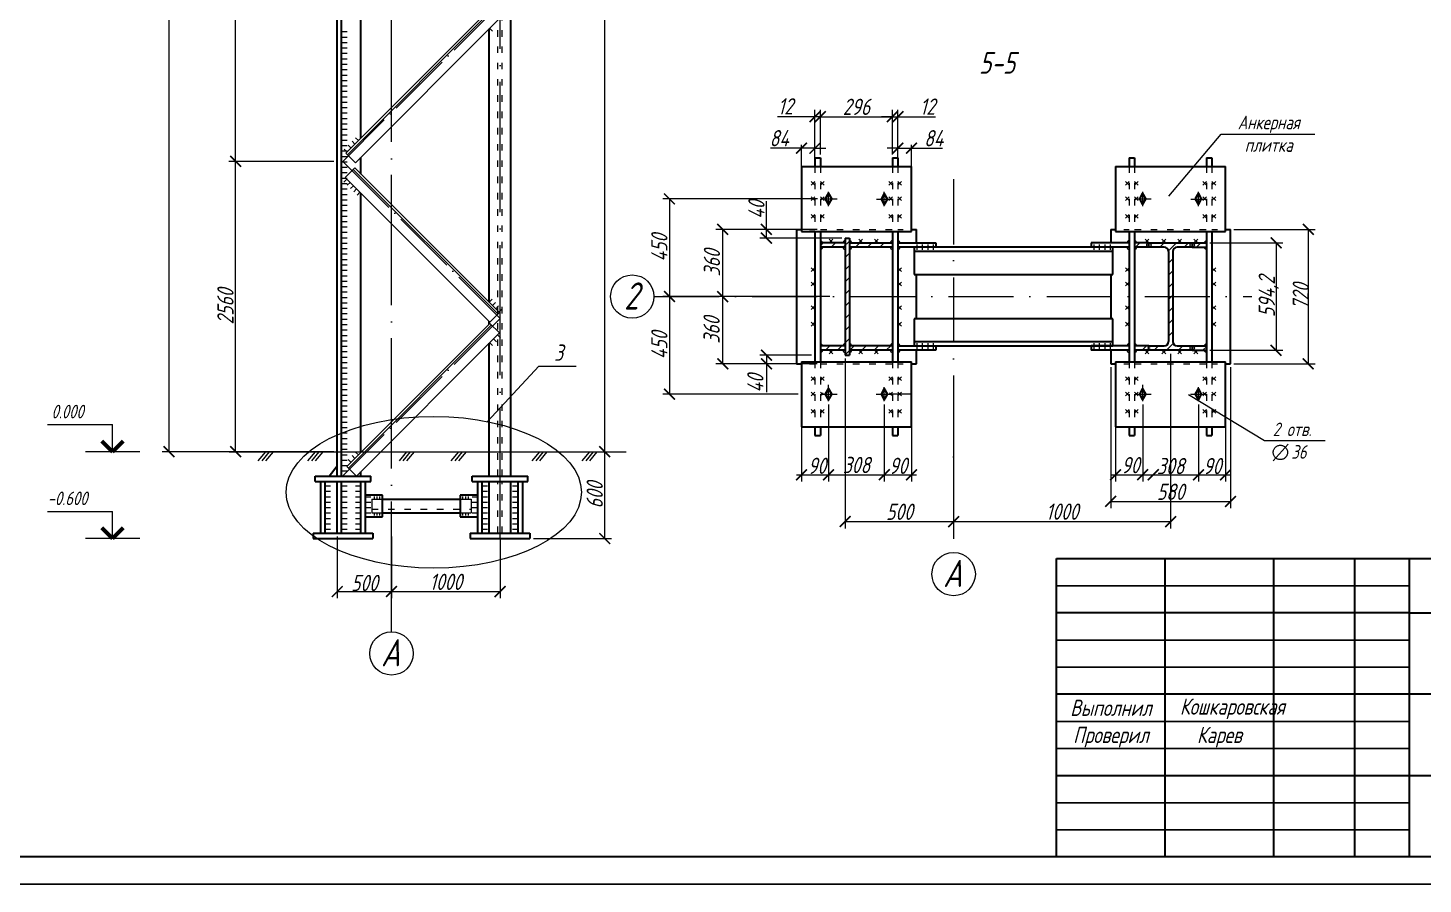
# Model space of a CAD drawing. Header units: millimetres. Extents: x 1665 to 4316, y 443 to 1647.
# Drawn here: x 2126.4 to 2383.6, y 459 to 616.8 of the extents above; entities that cross this region are included whole.
import ezdxf

# ---------------------------------------------------------------- set-up
doc = ezdxf.new("R2010")
doc.units = ezdxf.units.MM
for name, pattern in [('ACAD_ISO03W100', [30, 12, -18]), ('ACAD_ISO04W100', [30, 24, -3, 0, -3]), ('ACAD_ISO10W100', [18, 12, -3, 0, -3])]:
    doc.linetypes.add(name, pattern=pattern)
doc.layers.get('0').update_dxf_attribs({"lineweight": 18})
doc.layers.add('заголовок', color=2, linetype='Continuous', lineweight=30)
doc.layers.add('Рамка', color=2, linetype='Continuous')
doc.styles.get("Standard").update_dxf_attribs({"font": 'romans.shx', "width": 0.75, "oblique": 15, "height": 1.5})

# ---------------------------------------------------------------- blocks, each defined once
blk = doc.blocks.new('_ArchTick')
at = {"color": 0, "linetype": 'ByBlock', "const_width": 0.15}
blk.add_lwpolyline([(-0.5, -0.5), (0.5, 0.5)], dxfattribs=at)

msp = doc.modelspace()

# ---------------------------------------------------------------- hatches: boundary and pattern name
h = msp.add_hatch()
h.set_pattern_fill('ANSI31', color=256, scale=0.5)
h.set_pattern_definition([(45, (198.1702, -1142.9333), (-1.122532, 1.122532), [])])
h.paths.add_polyline_path([(2277.034, 577.175), (2272.474, 577.175), (2272.474, 576.375), (2277.034, 576.375)])
h.paths.add_polyline_path([(2277.834, 578.073), (2277.034, 578.073), (2277.034, 567.273), (2277.834, 567.273)])
h.paths.add_polyline_path([(2285.754, 577.175), (2277.834, 577.175), (2277.834, 576.375), (2285.754, 576.375)])
h.paths.add_polyline_path([(2277.834, 567.273), (2277.034, 567.273), (2277.034, 556.473), (2277.834, 556.473)])
h.paths.add_polyline_path([(2277.034, 558.171), (2272.474, 558.171), (2272.474, 557.371), (2277.034, 557.371)])
h.paths.add_polyline_path([(2285.754, 558.171), (2277.834, 558.171), (2277.834, 557.371), (2285.754, 557.371)])
h.paths.add_polyline_path([(2340.634, 576.775, -0.4142136), (2341.034, 577.175), (2333.034, 577.175, -0.4142136), (2333.434, 576.775, -0.4142136), (2333.034, 576.375), (2335.834, 576.375, -0.4142136), (2336.634, 575.575), (2336.634, 567.273), (2337.434, 567.273), (2337.434, 575.575, -0.4142136), (2338.234, 576.375), (2341.034, 576.375, -0.4142136)])
h.paths.add_polyline_path([(2333.034, 577.175), (2330.382, 577.175), (2330.382, 576.375), (2333.034, 576.375, -0.4142136), (2332.634, 576.775, -0.4142136)])
h.paths.add_polyline_path([(2343.662, 577.175), (2341.034, 577.175, -0.4142136), (2341.434, 576.775, -0.4142136), (2341.034, 576.375), (2343.662, 576.375)])
h.paths.add_polyline_path([(2337.434, 558.971), (2337.434, 567.273), (2336.634, 567.273), (2336.634, 558.971, -0.4142136), (2335.834, 558.171), (2333.034, 558.171), (2333.034, 557.371), (2341.034, 557.371, -0.4142136), (2340.634, 557.771, -0.4142136), (2341.034, 558.171), (2338.234, 558.171, -0.4142136)])
h.paths.add_polyline_path([(2333.034, 558.171), (2330.382, 558.171), (2330.382, 557.371), (2333.034, 557.371)])
h.paths.add_polyline_path([(2343.662, 558.171), (2341.034, 558.171, -0.4142136), (2341.434, 557.771, -0.4142136), (2341.034, 557.371), (2343.662, 557.371)])
h = msp.add_hatch(color=256)
h.dxf.hatch_style = 1
h.paths.add_polyline_path([(2272.474, 577.575), (2272.474, 577.175), (2272.874, 577.175, 0.4142136)])
h.paths.add_polyline_path([(2272.874, 576.375), (2272.474, 576.375), (2272.474, 575.975, 0.4142136)])
h.paths.add_polyline_path([(2277.034, 577.575, 0.4142136), (2276.634, 577.175), (2277.034, 577.175)])
h.paths.add_polyline_path([(2277.834, 577.575), (2277.834, 577.175), (2278.234, 577.175, 0.4142136)])
h.paths.add_polyline_path([(2278.234, 576.375), (2277.834, 576.375), (2277.834, 575.975, 0.4142136)])
h.paths.add_polyline_path([(2277.034, 576.375), (2276.634, 576.375, 0.4142136), (2277.034, 575.975)])
h.paths.add_polyline_path([(2285.754, 577.575, 0.4142136), (2285.354, 577.175), (2285.754, 577.175)])
h.paths.add_polyline_path([(2286.754, 577.575), (2286.754, 577.175), (2287.154, 577.175, 0.4142136)])
h.paths.add_polyline_path([(2287.154, 576.375), (2286.754, 576.375), (2286.754, 575.975, 0.4142136)])
h.paths.add_polyline_path([(2285.754, 576.375), (2285.354, 576.375, 0.4142136), (2285.754, 575.975)])
h.paths.add_polyline_path([(2272.474, 558.571), (2272.474, 558.171), (2272.874, 558.171, 0.4142136)])
h.paths.add_polyline_path([(2272.874, 557.371), (2272.474, 557.371), (2272.474, 556.971, 0.4142136)])
h.paths.add_polyline_path([(2277.034, 558.571, 0.4142136), (2276.634, 558.171), (2277.034, 558.171)])
h.paths.add_polyline_path([(2277.034, 557.371), (2276.634, 557.371, 0.4142136), (2277.034, 556.971)])
h.paths.add_polyline_path([(2277.834, 558.571), (2277.834, 558.171), (2278.234, 558.171, 0.4142136)])
h.paths.add_polyline_path([(2278.234, 557.371), (2277.834, 557.371), (2277.834, 556.971, 0.4142136)])
h.paths.add_polyline_path([(2285.754, 558.571, 0.4142136), (2285.354, 558.171), (2285.754, 558.171)])
h.paths.add_polyline_path([(2286.754, 558.571), (2286.754, 558.171), (2287.154, 558.171, 0.4142136)])
h.paths.add_polyline_path([(2287.154, 557.371), (2286.754, 557.371), (2286.754, 556.971, 0.4142136)])
h.paths.add_polyline_path([(2285.754, 557.371), (2285.354, 557.371, 0.4142136), (2285.754, 556.971)])
h.paths.add_polyline_path([(2329.382, 577.575, 0.4142136), (2328.982, 577.175), (2329.382, 577.175)])
h.paths.add_polyline_path([(2329.382, 576.375), (2328.982, 576.375, 0.4142136), (2329.382, 575.975)])
h.paths.add_polyline_path([(2329.382, 558.571, 0.4142136), (2328.982, 558.171), (2329.382, 558.171)])
h.paths.add_polyline_path([(2329.382, 557.371), (2328.982, 557.371, 0.4142136), (2329.382, 556.971)])
h = msp.add_hatch(color=256)
h.dxf.hatch_style = 1
h.paths.add_polyline_path([(2330.382, 577.575), (2330.382, 577.175), (2330.782, 577.175, 0.4142136)])
h.paths.add_polyline_path([(2330.782, 576.375), (2330.382, 576.375), (2330.382, 575.975, 0.4142136)])
h.paths.add_polyline_path([(2333.034, 577.175, 0.4142136), (2332.634, 576.775, 0.4142136), (2333.034, 576.375)])
h.paths.add_polyline_path([(2333.034, 577.175), (2333.034, 576.375, 0.4142136), (2333.434, 576.775, 0.4142136)])
h.paths.add_polyline_path([(2341.034, 577.175, 0.4142136), (2340.634, 576.775, 0.4142136), (2341.034, 576.375)])
h.paths.add_polyline_path([(2341.434, 576.775, 0.4142136), (2341.034, 577.175), (2341.034, 576.375, 0.4142136)])
h.paths.add_polyline_path([(2343.662, 577.575, 0.4142136), (2343.262, 577.175), (2343.662, 577.175)])
h.paths.add_polyline_path([(2343.662, 576.375), (2343.262, 576.375, 0.4142136), (2343.662, 575.975)])
h = msp.add_hatch(color=256)
h.dxf.hatch_style = 1
h.paths.add_polyline_path([(2330.382, 558.571), (2330.382, 558.171), (2330.782, 558.171, 0.4142136)])
h.paths.add_polyline_path([(2330.782, 557.371), (2330.382, 557.371), (2330.382, 556.971, 0.4142136)])
h.paths.add_polyline_path([(2333.034, 558.171, 0.4142136), (2332.634, 557.771, 0.4142136), (2333.034, 557.371)])
h.paths.add_polyline_path([(2333.034, 558.171), (2333.034, 557.371, 0.4142136), (2333.434, 557.771, 0.4142136)])
h.paths.add_polyline_path([(2341.034, 558.171, 0.4142136), (2340.634, 557.771, 0.4142136), (2341.034, 557.371)])
h.paths.add_polyline_path([(2341.434, 557.771, 0.4142136), (2341.034, 558.171), (2341.034, 557.371, 0.4142136)])
h.paths.add_polyline_path([(2343.662, 558.571, 0.4142136), (2343.262, 558.171), (2343.662, 558.171)])
h.paths.add_polyline_path([(2343.662, 557.371), (2343.262, 557.371, 0.4142136), (2343.662, 556.971)])

# ---------------------------------------------------------------- linework, layer by layer
at = {"lineweight": 18}
for p, q in [((2152.389, 538.665), (2152.389, 987.831)), ((2232.708, 538.665), (2232.708, 795.065)), ((2164.671, 592.203), (2164.671, 650.157)), ((2211.539, 620.29), (2184.999, 593.708)), ((2211.822, 620.007), (2185.282, 593.425)), ((2213.307, 618.522), (2186.767, 591.94)), ((2271.474, 600.44), (2264.559, 600.44)), ((2271.474, 593.498), (2271.474, 601.69)), ((2272.474, 600.44), (2271.474, 600.44)), ((2272.474, 593.498), (2272.474, 601.69)), ((2272.474, 593.498), (2272.474, 601.69)), ((2272.474, 600.44), (2274.474, 600.44)), ((2272.474, 600.44), (2285.754, 600.44)), ((2285.754, 600.44), (2283.754, 600.44)), ((2285.754, 593.498), (2285.754, 601.69)), ((2285.754, 593.498), (2285.754, 601.69)), ((2285.754, 600.44), (2286.754, 600.44)), ((2286.754, 593.498), (2286.754, 601.69)), ((2286.754, 600.44), (2293.668, 600.44)), ((2270.474, 594.637), (2263.264, 594.637)), ((2268.974, 591.273), (2268.974, 595.262)), ((2271.474, 594.637), (2270.474, 594.637)), ((2271.474, 591.898), (2271.474, 595.887)), ((2271.474, 594.637), (2273.474, 594.637)), ((2286.754, 594.637), (2284.754, 594.637)), ((2286.754, 591.898), (2286.754, 595.887)), ((2286.754, 594.637), (2287.754, 594.637)), ((2287.754, 594.637), (2294.963, 594.637)), ((2289.254, 591.273), (2289.254, 595.262)), ((2182.786, 592.203), (2163.421, 592.203)), ((2182.786, 592.203), (2163.421, 592.203)), ((2164.671, 538.665), (2164.671, 592.203)), ((2211.558, 562.573), (2184.856, 589.233)), ((2213.043, 564.058), (2186.34, 590.718)), ((2213.326, 564.34), (2186.623, 591.001)), ((2271.938, 585.273), (2243.394, 585.273)), ((2244.644, 585.273), (2244.644, 567.273)), ((2262.531, 579.673), (2262.531, 584.882)), ((2271.849, 579.673), (2253.214, 579.673)), ((2254.464, 567.273), (2254.464, 579.673)), ((2267.461, 579.673), (2261.281, 579.673)), ((2262.531, 578.073), (2262.531, 579.673)), ((2348.699, 579.673), (2363.665, 579.673)), ((2362.415, 579.673), (2362.415, 554.873)), ((2276.409, 578.073), (2261.281, 578.073)), ((2344.287, 577.175), (2357.732, 577.175)), ((2356.482, 577.175), (2356.482, 557.371)), ((2273.878, 567.273), (2243.394, 567.273)), ((2274.2, 567.273), (2243.394, 567.273)), ((2244.644, 567.273), (2244.644, 549.273)), ((2271.849, 567.273), (2253.214, 567.273)), ((2271.849, 567.273), (2253.214, 567.273)), ((2254.464, 554.873), (2254.464, 567.273)), ((2211.539, 562.336), (2185.198, 535.952)), ((2211.822, 562.053), (2185.48, 535.669)), ((2213.307, 560.568), (2186.965, 534.185)), ((2270.849, 556.473), (2261.281, 556.473)), ((2262.531, 556.473), (2262.531, 554.873)), ((2277.034, 555.848), (2277.034, 524.534)), ((2337.034, 556.746), (2337.034, 524.534)), ((2344.287, 557.371), (2357.732, 557.371)), ((2271.849, 554.873), (2253.214, 554.873)), ((2268.349, 554.873), (2261.281, 554.873)), ((2262.531, 554.873), (2262.531, 549.663)), ((2325.994, 554.248), (2325.994, 528.261)), ((2348.074, 554.248), (2348.074, 528.261)), ((2348.699, 554.873), (2363.665, 554.873)), ((2268.349, 549.273), (2243.394, 549.273)), ((2297.034, 548.355), (2297.034, 524.534)), ((2273.974, 547.351), (2273.974, 533.174)), ((2273.974, 547.34), (2273.974, 533.174)), ((2284.254, 547.351), (2284.254, 533.174)), ((2284.254, 547.34), (2284.254, 533.174)), ((2331.882, 547.351), (2331.882, 533.174)), ((2331.882, 547.34), (2331.882, 533.174)), ((2342.162, 547.351), (2342.162, 533.174)), ((2342.162, 547.34), (2342.162, 533.174)), ((2268.974, 543.273), (2268.974, 533.174)), ((2289.254, 543.273), (2289.254, 533.174)), ((2326.882, 543.273), (2326.882, 533.174)), ((2347.162, 543.273), (2347.162, 533.174)), ((2182.786, 538.665), (2151.139, 538.665)), ((2182.786, 538.665), (2163.421, 538.665)), ((2219.556, 538.665), (2233.958, 538.665)), ((2219.556, 538.665), (2233.958, 538.665)), ((2232.708, 522.665), (2232.708, 538.665)), ((2268.066, 534.424), (2275.914, 534.424)), ((2275.914, 534.424), (2282.314, 534.424)), ((2282.314, 534.424), (2290.205, 534.424)), ((2297.034, 534.113), (2297.034, 524.534)), ((2325.974, 534.424), (2333.822, 534.424)), ((2328.394, 534.424), (2333.834, 534.424)), ((2333.834, 534.424), (2340.234, 534.424)), ((2340.222, 534.424), (2348.113, 534.424)), ((2340.234, 534.424), (2345.674, 534.424)), ((2325.994, 529.511), (2348.074, 529.511)), ((2277.034, 525.784), (2297.034, 525.784)), ((2297.034, 525.784), (2337.034, 525.784)), ((2183.411, 523.04), (2183.411, 511.645)), ((2193.411, 523.04), (2193.411, 511.645)), ((2193.411, 522.415), (2193.411, 511.645)), ((2213.411, 522.415), (2213.411, 511.645)), ((2219.556, 522.665), (2233.958, 522.665)), ((2183.411, 512.895), (2193.411, 512.895)), ((2193.411, 512.895), (2213.411, 512.895))]:
    msp.add_line(p, q, dxfattribs=at)
at = {"linetype": 'ACAD_ISO04W100'}
for p, q in [((2193.411, 505.492), (2193.411, 988.725)), ((2213.411, 522.665), (2213.411, 795.465)), ((2355.91, 536.981), (2358.723, 540.095))]:
    msp.add_line(p, q, dxfattribs=at)
at = {"lineweight": 30}
for p, q in [((2215.411, 534.185), (2215.411, 801.187)), ((2183.411, 534.185), (2183.411, 795.465)), ((2184.211, 534.185), (2184.211, 795.465)), ((2187.771, 596.484), (2187.771, 644.276)), ((2211.411, 566.252), (2211.411, 616.623)), ((2187.771, 589.855), (2187.771, 592.946)), ((2271.474, 592.873), (2271.474, 591.273)), ((2271.474, 592.873), (2272.474, 592.873)), ((2272.474, 592.873), (2272.474, 591.273)), ((2285.754, 592.873), (2285.754, 591.273)), ((2285.754, 592.873), (2286.754, 592.873)), ((2286.754, 592.873), (2286.754, 591.273)), ((2329.382, 592.873), (2329.382, 591.273)), ((2329.382, 592.873), (2330.382, 592.873)), ((2330.382, 592.873), (2330.382, 591.273)), ((2343.662, 592.873), (2343.662, 591.273)), ((2343.662, 592.873), (2344.662, 592.873)), ((2344.662, 592.873), (2344.662, 591.273)), ((2268.974, 591.273), (2289.254, 591.273)), ((2268.974, 591.273), (2268.974, 579.273)), ((2289.254, 579.273), (2289.254, 591.273)), ((2326.882, 591.273), (2347.162, 591.273)), ((2326.882, 591.273), (2326.882, 579.273)), ((2328.382, 591.273), (2345.662, 591.273)), ((2347.162, 579.273), (2347.162, 591.273)), ((2187.771, 538.53), (2187.771, 586.322)), ((2273.972, 586.312), (2273.372, 585.273)), ((2273.372, 585.273), (2273.97, 584.232)), ((2273.97, 584.232), (2274.57, 585.271)), ((2274.57, 585.271), (2273.972, 586.312)), ((2284.252, 586.257), (2283.652, 585.218)), ((2283.652, 585.218), (2284.25, 584.178)), ((2284.25, 584.178), (2284.85, 585.217)), ((2284.85, 585.217), (2284.252, 586.257)), ((2331.88, 586.312), (2331.28, 585.273)), ((2331.28, 585.273), (2331.878, 584.232)), ((2331.878, 584.232), (2332.478, 585.271)), ((2332.478, 585.271), (2331.88, 586.312)), ((2342.16, 586.312), (2341.56, 585.273)), ((2341.56, 585.273), (2342.158, 584.232)), ((2342.158, 584.232), (2342.758, 585.271)), ((2342.758, 585.271), (2342.16, 586.312)), ((2268.086, 579.673), (2268.974, 579.673)), ((2268.086, 579.673), (2268.086, 554.873)), ((2268.974, 579.273), (2289.254, 579.273)), ((2271.474, 579.273), (2271.474, 555.273)), ((2272.474, 579.273), (2272.474, 555.273)), ((2285.754, 579.273), (2285.754, 555.273)), ((2286.754, 579.273), (2286.754, 555.273)), ((2289.254, 579.673), (2290.166, 579.673)), ((2290.166, 577.175), (2290.166, 579.673)), ((2325.994, 579.673), (2326.882, 579.673)), ((2325.994, 579.673), (2325.994, 577.175)), ((2326.882, 579.273), (2347.162, 579.273)), ((2329.382, 579.273), (2329.382, 555.273)), ((2330.382, 579.273), (2330.382, 555.273)), ((2343.662, 579.273), (2343.662, 555.273)), ((2344.662, 579.273), (2344.662, 555.273)), ((2347.162, 579.673), (2348.074, 579.673)), ((2348.074, 554.873), (2348.074, 579.673)), ((2277.034, 577.175), (2272.474, 577.175)), ((2277.034, 576.375), (2272.474, 576.375)), ((2277.034, 578.073), (2277.034, 556.473)), ((2277.034, 578.073), (2277.834, 578.073)), ((2277.834, 578.073), (2277.834, 556.473)), ((2277.834, 577.175), (2285.754, 577.175)), ((2285.754, 576.375), (2277.834, 576.375)), ((2286.754, 577.175), (2293.754, 577.175)), ((2293.754, 576.375), (2286.754, 576.375)), ((2289.754, 576.375), (2289.754, 571.375)), ((2326.382, 576.375), (2289.754, 576.375)), ((2293.754, 577.175), (2293.754, 576.375)), ((2329.382, 577.175), (2322.382, 577.175)), ((2322.382, 577.175), (2322.382, 576.375)), ((2329.382, 576.375), (2322.382, 576.375)), ((2326.382, 571.375), (2326.382, 576.375)), ((2333.034, 577.175), (2330.382, 577.175)), ((2333.034, 576.375), (2330.382, 576.375)), ((2333.034, 577.175), (2341.034, 577.175)), ((2333.034, 576.375), (2333.034, 577.175)), ((2335.834, 576.375), (2333.034, 576.375)), ((2341.034, 576.375), (2338.234, 576.375)), ((2341.034, 577.175), (2341.034, 576.375)), ((2341.034, 577.175), (2343.662, 577.175)), ((2341.034, 576.375), (2343.662, 576.375)), ((2326.382, 575.575), (2289.754, 575.575)), ((2336.634, 575.575), (2336.634, 558.971)), ((2337.434, 575.575), (2337.434, 558.971)), ((2289.754, 571.375), (2326.382, 571.375)), ((2290.166, 563.171), (2290.166, 571.375)), ((2325.994, 571.375), (2325.994, 563.171)), ((2211.411, 562.208), (2211.411, 562.719)), ((2289.754, 563.171), (2289.754, 558.171)), ((2326.382, 563.171), (2289.754, 563.171)), ((2326.382, 558.171), (2326.382, 563.171)), ((2211.411, 534.185), (2211.411, 558.669)), ((2277.034, 558.171), (2272.474, 558.171)), ((2285.754, 558.171), (2277.834, 558.171)), ((2286.754, 558.171), (2293.754, 558.171)), ((2289.754, 558.971), (2326.382, 558.971)), ((2289.754, 558.171), (2326.382, 558.171)), ((2293.754, 558.171), (2293.754, 557.371)), ((2329.382, 558.171), (2322.382, 558.171)), ((2322.382, 558.171), (2322.382, 557.371)), ((2333.034, 558.171), (2330.382, 558.171)), ((2333.034, 557.371), (2333.034, 558.171)), ((2333.034, 558.171), (2335.834, 558.171)), ((2333.034, 557.371), (2333.034, 558.171)), ((2338.234, 558.171), (2341.034, 558.171)), ((2341.034, 558.171), (2341.034, 557.371)), ((2341.034, 558.171), (2341.034, 557.371)), ((2341.034, 558.171), (2343.662, 558.171)), ((2277.034, 557.371), (2272.474, 557.371)), ((2277.034, 556.473), (2277.834, 556.473)), ((2285.754, 557.371), (2277.834, 557.371)), ((2293.754, 557.371), (2286.754, 557.371)), ((2290.166, 554.873), (2290.166, 557.371)), ((2329.382, 557.371), (2322.382, 557.371)), ((2325.994, 557.371), (2325.994, 554.873)), ((2333.034, 557.371), (2330.382, 557.371)), ((2341.034, 557.371), (2333.034, 557.371)), ((2341.034, 557.371), (2343.662, 557.371)), ((2268.086, 554.873), (2268.974, 554.873)), ((2268.974, 555.273), (2289.254, 555.273)), ((2268.974, 555.273), (2268.974, 543.273)), ((2289.254, 543.273), (2289.254, 555.273)), ((2289.254, 554.873), (2290.166, 554.873)), ((2325.994, 554.873), (2326.882, 554.873)), ((2326.882, 555.273), (2347.162, 555.273)), ((2326.882, 555.273), (2326.882, 543.273)), ((2347.162, 543.273), (2347.162, 555.273)), ((2347.162, 554.873), (2348.074, 554.873)), ((2273.972, 550.312), (2273.372, 549.273)), ((2273.372, 549.273), (2273.97, 548.232)), ((2273.97, 548.232), (2274.57, 549.271)), ((2274.57, 549.271), (2273.972, 550.312)), ((2284.252, 550.312), (2283.652, 549.273)), ((2283.652, 549.273), (2284.25, 548.232)), ((2284.25, 548.232), (2284.85, 549.271)), ((2284.85, 549.271), (2284.252, 550.312)), ((2331.88, 550.312), (2331.28, 549.273)), ((2331.28, 549.273), (2331.878, 548.232)), ((2331.878, 548.232), (2332.478, 549.271)), ((2332.478, 549.271), (2331.88, 550.312)), ((2342.16, 550.312), (2341.56, 549.273)), ((2341.56, 549.273), (2342.158, 548.232)), ((2342.158, 548.232), (2342.758, 549.271)), ((2342.758, 549.271), (2342.16, 550.312)), ((2268.974, 543.273), (2289.254, 543.273)), ((2271.474, 543.273), (2271.474, 541.673)), ((2272.474, 543.273), (2272.474, 541.673)), ((2285.754, 543.273), (2285.754, 541.673)), ((2286.754, 543.273), (2286.754, 541.673)), ((2326.882, 543.273), (2347.162, 543.273)), ((2329.382, 543.273), (2329.382, 541.673)), ((2330.382, 543.273), (2330.382, 541.673)), ((2343.662, 543.273), (2343.662, 541.673)), ((2344.662, 543.273), (2344.662, 541.673)), ((2271.474, 541.673), (2272.474, 541.673)), ((2285.754, 541.673), (2286.754, 541.673)), ((2329.382, 541.673), (2330.382, 541.673)), ((2343.662, 541.673), (2344.662, 541.673)), ((2181.923, 534.185), (2183.411, 536.065)), ((2187.771, 534.185), (2187.771, 534.992)), ((2179.331, 534.185), (2189.571, 534.185)), ((2179.331, 533.185), (2179.331, 534.185)), ((2179.331, 533.185), (2189.571, 533.185)), ((2180.331, 533.185), (2180.331, 523.665)), ((2181.131, 533.185), (2181.131, 523.665)), ((2183.411, 523.665), (2183.411, 533.185)), ((2184.211, 523.665), (2184.211, 533.185)), ((2187.771, 523.665), (2187.771, 533.185)), ((2188.571, 533.185), (2188.571, 523.665)), ((2189.571, 533.185), (2189.571, 534.185)), ((2208.285, 534.185), (2218.525, 534.185)), ((2208.285, 533.185), (2208.285, 534.185)), ((2208.285, 533.185), (2218.525, 533.185)), ((2209.285, 533.185), (2209.285, 523.665)), ((2210.085, 533.185), (2210.085, 523.665)), ((2211.411, 523.665), (2211.411, 533.185)), ((2215.411, 523.665), (2215.411, 533.185)), ((2216.725, 523.665), (2216.725, 533.185)), ((2217.525, 533.185), (2217.525, 523.665)), ((2218.525, 533.185), (2218.525, 534.185)), ((2191.771, 530.665), (2188.571, 530.665)), ((2191.771, 526.665), (2191.771, 530.665)), ((2191.771, 529.899), (2206.085, 529.899)), ((2209.285, 530.665), (2206.085, 530.665)), ((2206.085, 530.665), (2206.085, 526.665)), ((2191.771, 527.399), (2206.085, 527.399)), ((2188.571, 526.665), (2191.771, 526.665)), ((2206.085, 526.665), (2209.285, 526.665)), ((2178.937, 523.665), (2189.977, 523.665)), ((2178.937, 523.665), (2178.937, 522.665)), ((2178.937, 522.665), (2189.977, 522.665)), ((2189.977, 523.665), (2189.977, 522.665)), ((2207.891, 523.665), (2218.931, 523.665)), ((2207.891, 523.665), (2207.891, 522.665)), ((2207.891, 522.665), (2218.931, 522.665)), ((2218.931, 523.665), (2218.931, 522.665)), ((2501.02, 463.955), (1685.02, 463.955))]:
    msp.add_line(p, q, dxfattribs=at)
at = {"linetype": 'ACAD_ISO03W100', "ltscale": 0.1}
for p, q in [((2213.011, 534.185), (2213.011, 799.336)), ((2213.811, 534.185), (2213.811, 799.336)), ((2213.011, 523.665), (2213.011, 533.185)), ((2213.811, 523.665), (2213.811, 533.185))]:
    msp.add_line(p, q, dxfattribs=at)
at = {"linetype": 'ACAD_ISO04W100', "ltscale": 0.5}
for p, q in [((2213.411, 621.203), (2184.457, 592.203)), ((2184.457, 592.203), (2213.411, 563.249)), ((2213.411, 563.249), (2184.457, 534.249))]:
    msp.add_line(p, q, dxfattribs=at)
for p, q in [((2185.211, 616.065), (2184.211, 616.065)), ((2185.211, 615.065), (2184.211, 615.065)), ((2211.506, 616.718), (2212.041, 616.183)), ((2185.211, 614.065), (2184.211, 614.065)), ((2185.211, 613.065), (2184.211, 613.065)), ((2185.211, 612.065), (2184.211, 612.065)), ((2185.211, 611.065), (2184.211, 611.065)), ((2185.211, 610.065), (2184.211, 610.065)), ((2185.211, 609.065), (2184.211, 609.065)), ((2185.211, 608.065), (2184.211, 608.065)), ((2185.211, 607.065), (2184.211, 607.065)), ((2185.211, 606.065), (2184.211, 606.065)), ((2185.211, 605.065), (2184.211, 605.065)), ((2185.211, 604.065), (2184.211, 604.065)), ((2185.211, 603.065), (2184.211, 603.065)), ((2185.211, 602.065), (2184.211, 602.065)), ((2185.211, 601.065), (2184.211, 601.065)), ((2185.211, 600.065), (2184.211, 600.065)), ((2185.211, 599.065), (2184.211, 599.065)), ((2185.211, 598.065), (2184.211, 598.065)), ((2185.211, 597.065), (2184.211, 597.065)), ((2336.724, 585.772), (2346.346, 597.244)), ((2346.346, 597.244), (2363.621, 597.244)), ((2185.211, 596.065), (2184.211, 596.065)), ((2185.211, 595.065), (2184.211, 595.065)), ((2184.688, 594.467), (2185.223, 593.932)), ((2185.408, 595.188), (2185.943, 594.653)), ((2186.129, 595.91), (2186.664, 595.375)), ((2186.792, 596.573), (2187.326, 596.039)), ((2185.211, 594.065), (2184.211, 594.065)), ((2185.211, 593.065), (2184.211, 593.065)), ((2185.211, 592.065), (2184.211, 592.065)), ((2184.999, 593.708), (2186.767, 591.94)), ((2185.211, 591.065), (2184.211, 591.065)), ((2185.211, 590.065), (2184.211, 590.065)), ((2185.211, 589.065), (2184.211, 589.065)), ((2186.623, 591.001), (2184.856, 589.233)), ((2289.254, 579.273), (2289.254, 590.408)), ((2347.162, 579.273), (2347.162, 590.408)), ((2185.211, 588.065), (2184.211, 588.065)), ((2185.211, 587.065), (2184.211, 587.065)), ((2185.159, 588.93), (2184.627, 588.398)), ((2185.765, 588.325), (2185.233, 587.793)), ((2186.371, 587.72), (2185.839, 587.188)), ((2186.978, 587.114), (2186.446, 586.582)), ((2187.584, 586.509), (2187.052, 585.977)), ((2270.795, 588.5), (2271.474, 587.822)), ((2271.474, 588.5), (2270.795, 587.822)), ((2272.474, 588.5), (2273.152, 587.822)), ((2273.152, 588.5), (2272.474, 587.822)), ((2273.974, 583.965), (2273.974, 586.585)), ((2284.254, 583.965), (2284.254, 586.585)), ((2285.075, 588.5), (2285.754, 587.822)), ((2285.754, 588.5), (2285.075, 587.822)), ((2286.754, 588.5), (2287.432, 587.822)), ((2287.432, 588.5), (2286.754, 587.822)), ((2328.703, 588.5), (2329.382, 587.822)), ((2329.382, 588.5), (2328.703, 587.822)), ((2330.382, 588.5), (2331.06, 587.822)), ((2331.06, 588.5), (2330.382, 587.822)), ((2331.882, 583.965), (2331.882, 586.585)), ((2342.162, 583.965), (2342.162, 586.585)), ((2342.983, 588.5), (2343.662, 587.822)), ((2343.662, 588.5), (2342.983, 587.822)), ((2344.662, 588.5), (2345.34, 587.822)), ((2345.34, 588.5), (2344.662, 587.822)), ((2185.211, 586.065), (2184.211, 586.065)), ((2185.211, 585.065), (2184.211, 585.065)), ((2185.211, 584.065), (2184.211, 584.065)), ((2270.795, 585.68), (2271.474, 585.002)), ((2271.474, 585.68), (2270.795, 585.002)), ((2272.474, 585.68), (2273.152, 585.002)), ((2273.152, 585.68), (2272.474, 585.002)), ((2272.563, 585.273), (2275.54, 585.273)), ((2282.843, 585.218), (2285.82, 585.218)), ((2285.075, 585.68), (2285.754, 585.002)), ((2285.754, 585.68), (2285.075, 585.002)), ((2286.754, 585.68), (2287.432, 585.002)), ((2287.432, 585.68), (2286.754, 585.002)), ((2328.703, 585.68), (2329.382, 585.002)), ((2329.382, 585.68), (2328.703, 585.002)), ((2330.382, 585.68), (2331.06, 585.002)), ((2331.06, 585.68), (2330.382, 585.002)), ((2330.471, 585.273), (2333.448, 585.273)), ((2340.751, 585.218), (2343.728, 585.218)), ((2342.983, 585.68), (2343.662, 585.002)), ((2343.662, 585.68), (2342.983, 585.002)), ((2344.662, 585.68), (2345.34, 585.002)), ((2345.34, 585.68), (2344.662, 585.002)), ((2185.211, 583.065), (2184.211, 583.065)), ((2185.211, 582.065), (2184.211, 582.065)), ((2270.795, 582.429), (2271.474, 581.751)), ((2271.474, 582.429), (2270.795, 581.751)), ((2272.474, 582.429), (2273.152, 581.751)), ((2273.152, 582.429), (2272.474, 581.751)), ((2285.075, 582.429), (2285.754, 581.751)), ((2285.754, 582.429), (2285.075, 581.751)), ((2286.754, 582.429), (2287.432, 581.751)), ((2287.432, 582.429), (2286.754, 581.751)), ((2328.703, 582.429), (2329.382, 581.751)), ((2329.382, 582.429), (2328.703, 581.751)), ((2330.382, 582.429), (2331.06, 581.751)), ((2331.06, 582.429), (2330.382, 581.751)), ((2342.983, 582.429), (2343.662, 581.751)), ((2343.662, 582.429), (2342.983, 581.751)), ((2344.662, 582.429), (2345.34, 581.751)), ((2345.34, 582.429), (2344.662, 581.751)), ((2185.211, 581.065), (2184.211, 581.065)), ((2185.211, 580.065), (2184.211, 580.065)), ((2185.211, 579.065), (2184.211, 579.065)), ((2268.974, 579.273), (2268.974, 579.273)), ((2289.254, 579.273), (2289.254, 579.273)), ((2185.211, 578.065), (2184.211, 578.065)), ((2185.211, 577.065), (2184.211, 577.065)), ((2274.075, 577.853), (2274.754, 577.175)), ((2274.754, 577.853), (2274.075, 577.175)), ((2279.539, 577.853), (2280.217, 577.175)), ((2280.217, 577.853), (2279.539, 577.175)), ((2282.425, 577.853), (2283.103, 577.175)), ((2283.103, 577.853), (2282.425, 577.175)), ((2285.754, 577.175), (2285.754, 576.375)), ((2290.254, 576.875), (2290.254, 575.875)), ((2291.254, 576.875), (2291.254, 575.875)), ((2292.254, 576.875), (2292.254, 575.875)), ((2293.254, 576.875), (2293.254, 575.875)), ((2322.882, 576.875), (2322.882, 575.875)), ((2323.882, 576.875), (2323.882, 575.875)), ((2324.882, 576.875), (2324.882, 575.875)), ((2325.882, 576.875), (2325.882, 575.875)), ((2332.355, 577.853), (2333.034, 577.175)), ((2333.034, 577.853), (2332.355, 577.175)), ((2335.443, 577.853), (2336.122, 577.175)), ((2336.122, 577.853), (2335.443, 577.175)), ((2338.391, 577.853), (2339.069, 577.175)), ((2339.069, 577.853), (2338.391, 577.175)), ((2341.345, 577.853), (2342.023, 577.175)), ((2342.023, 577.853), (2341.345, 577.175)), ((2185.211, 576.065), (2184.211, 576.065)), ((2185.211, 575.065), (2184.211, 575.065)), ((2185.211, 574.065), (2184.211, 574.065)), ((2185.211, 573.065), (2184.211, 573.065)), ((2185.211, 572.065), (2184.211, 572.065)), ((2185.211, 571.065), (2184.211, 571.065)), ((2270.795, 572.592), (2271.474, 571.913)), ((2271.474, 572.592), (2270.795, 571.913)), ((2286.754, 572.592), (2287.432, 571.913)), ((2287.432, 572.592), (2286.754, 571.913)), ((2328.703, 572.592), (2329.382, 571.913)), ((2329.382, 572.592), (2328.703, 571.913)), ((2344.662, 572.592), (2345.34, 571.913)), ((2345.34, 572.592), (2344.662, 571.913)), ((2185.211, 570.065), (2184.211, 570.065)), ((2185.211, 569.065), (2184.211, 569.065)), ((2270.795, 569.958), (2271.474, 569.279)), ((2271.474, 569.958), (2270.795, 569.279)), ((2286.754, 569.958), (2287.432, 569.279)), ((2287.432, 569.958), (2286.754, 569.279)), ((2328.703, 569.958), (2329.382, 569.279)), ((2329.382, 569.958), (2328.703, 569.279)), ((2344.662, 569.958), (2345.34, 569.279)), ((2345.34, 569.958), (2344.662, 569.279)), ((2185.211, 568.065), (2184.211, 568.065)), ((2185.211, 567.065), (2184.211, 567.065)), ((2185.211, 566.065), (2184.211, 566.065)), ((2211.943, 566.784), (2211.411, 566.252)), ((2212.55, 566.179), (2212.018, 565.647)), ((2185.211, 565.065), (2184.211, 565.065)), ((2185.211, 564.065), (2184.211, 564.065)), ((2213.326, 564.34), (2211.558, 562.573)), ((2213.156, 565.574), (2212.624, 565.041)), ((2213.762, 564.968), (2213.23, 564.436)), ((2270.795, 565.567), (2271.474, 564.889)), ((2271.474, 565.567), (2270.795, 564.889)), ((2286.754, 565.567), (2287.432, 564.889)), ((2287.432, 565.567), (2286.754, 564.889)), ((2328.703, 565.567), (2329.382, 564.889)), ((2329.382, 565.567), (2328.703, 564.889)), ((2344.662, 565.567), (2345.34, 564.889)), ((2345.34, 565.567), (2344.662, 564.889)), ((2185.211, 563.065), (2184.211, 563.065)), ((2185.211, 562.065), (2184.211, 562.065)), ((2185.211, 561.065), (2184.211, 561.065)), ((2211.539, 562.336), (2213.307, 560.568)), ((2270.795, 562.529), (2271.474, 561.851)), ((2271.474, 562.529), (2270.795, 561.851)), ((2286.754, 562.529), (2287.432, 561.851)), ((2287.432, 562.529), (2286.754, 561.851)), ((2328.703, 562.529), (2329.382, 561.851)), ((2329.382, 562.529), (2328.703, 561.851)), ((2344.662, 562.529), (2345.34, 561.851)), ((2345.34, 562.529), (2344.662, 561.851)), ((2185.211, 560.065), (2184.211, 560.065)), ((2185.211, 559.065), (2184.211, 559.065)), ((2211.506, 558.764), (2212.041, 558.229)), ((2212.226, 559.486), (2212.761, 558.951)), ((2212.947, 560.207), (2213.482, 559.672)), ((2290.254, 558.671), (2290.254, 557.671)), ((2291.254, 558.671), (2291.254, 557.671)), ((2292.254, 558.671), (2292.254, 557.671)), ((2293.254, 558.671), (2293.254, 557.671)), ((2322.882, 558.671), (2322.882, 557.671)), ((2323.882, 558.671), (2323.882, 557.671)), ((2324.882, 558.671), (2324.882, 557.671)), ((2325.882, 558.671), (2325.882, 557.671)), ((2185.211, 558.065), (2184.211, 558.065)), ((2185.211, 557.065), (2184.211, 557.065)), ((2185.211, 556.065), (2184.211, 556.065)), ((2274.075, 557.371), (2274.754, 556.692)), ((2274.754, 557.371), (2274.075, 556.692)), ((2279.539, 557.371), (2280.217, 556.692)), ((2280.217, 557.371), (2279.539, 556.692)), ((2282.425, 557.371), (2283.103, 556.692)), ((2283.103, 557.371), (2282.425, 556.692)), ((2332.355, 557.371), (2333.034, 556.692)), ((2333.034, 557.371), (2332.355, 556.692)), ((2335.443, 557.371), (2336.122, 556.692)), ((2336.122, 557.371), (2335.443, 556.692)), ((2338.391, 557.371), (2339.069, 556.692)), ((2339.069, 557.371), (2338.391, 556.692)), ((2341.345, 557.371), (2342.023, 556.692)), ((2342.023, 557.371), (2341.345, 556.692)), ((2185.211, 555.065), (2184.211, 555.065)), ((2185.211, 554.065), (2184.211, 554.065)), ((2185.211, 553.065), (2184.211, 553.065)), ((2211.103, 544.224), (2220.558, 554.425)), ((2220.558, 554.425), (2227.432, 554.425)), ((2289.254, 543.273), (2289.254, 554.408)), ((2347.162, 543.273), (2347.162, 554.408)), ((2185.211, 552.065), (2184.211, 552.065)), ((2185.211, 551.065), (2184.211, 551.065)), ((2270.795, 552.5), (2271.474, 551.822)), ((2271.474, 552.5), (2270.795, 551.822)), ((2272.474, 552.5), (2273.152, 551.822)), ((2273.152, 552.5), (2272.474, 551.822)), ((2273.974, 549.273), (2273.974, 550.977)), ((2273.974, 547.965), (2273.974, 550.585)), ((2284.254, 547.965), (2284.254, 550.585)), ((2285.075, 552.5), (2285.754, 551.822)), ((2285.754, 552.5), (2285.075, 551.822)), ((2286.754, 552.5), (2287.432, 551.822)), ((2287.432, 552.5), (2286.754, 551.822)), ((2328.715, 552.5), (2329.394, 551.822)), ((2329.394, 552.5), (2328.715, 551.822)), ((2330.394, 552.5), (2331.072, 551.822)), ((2331.072, 552.5), (2330.394, 551.822)), ((2331.882, 549.273), (2331.882, 550.977)), ((2331.882, 547.965), (2331.882, 550.585)), ((2342.162, 547.965), (2342.162, 550.585)), ((2342.983, 552.5), (2343.662, 551.822)), ((2343.662, 552.5), (2342.983, 551.822)), ((2344.662, 552.5), (2345.34, 551.822)), ((2345.34, 552.5), (2344.662, 551.822)), ((2185.211, 550.065), (2184.211, 550.065)), ((2185.211, 549.065), (2184.211, 549.065)), ((2185.211, 548.065), (2184.211, 548.065)), ((2270.795, 549.68), (2271.474, 549.002)), ((2271.474, 549.68), (2270.795, 549.002)), ((2272.474, 549.68), (2272.978, 549.175)), ((2273.009, 549.538), (2272.474, 549.002)), ((2272.563, 549.273), (2275.54, 549.273)), ((2273.474, 549.273), (2273.974, 549.273)), ((2282.765, 549.273), (2285.742, 549.273)), ((2285.218, 549.538), (2285.754, 549.002)), ((2285.754, 549.68), (2285.249, 549.175)), ((2289.254, 549.273), (2285.254, 549.273)), ((2286.754, 549.68), (2287.432, 549.002)), ((2287.432, 549.68), (2286.754, 549.002)), ((2328.715, 549.68), (2329.394, 549.002)), ((2329.394, 549.68), (2328.715, 549.002)), ((2330.394, 549.68), (2331.072, 549.002)), ((2331.072, 549.68), (2330.394, 549.002)), ((2330.471, 549.273), (2333.448, 549.273)), ((2331.382, 549.273), (2331.882, 549.273)), ((2340.311, 549.218), (2354.371, 540.717)), ((2340.673, 549.273), (2343.65, 549.273)), ((2342.983, 549.68), (2343.662, 549.002)), ((2343.662, 549.68), (2342.983, 549.002)), ((2344.662, 549.68), (2345.34, 549.002)), ((2345.34, 549.68), (2344.662, 549.002)), ((2185.211, 547.065), (2184.211, 547.065)), ((2185.211, 546.065), (2184.211, 546.065)), ((2270.795, 546.429), (2271.474, 545.751)), ((2271.474, 546.429), (2270.795, 545.751)), ((2272.474, 546.429), (2273.152, 545.751)), ((2273.152, 546.429), (2272.474, 545.751)), ((2285.075, 546.429), (2285.754, 545.751)), ((2285.754, 546.429), (2285.075, 545.751)), ((2286.754, 546.429), (2287.432, 545.751)), ((2287.432, 546.429), (2286.754, 545.751)), ((2328.715, 546.429), (2329.394, 545.751)), ((2329.394, 546.429), (2328.715, 545.751)), ((2330.394, 546.429), (2331.072, 545.751)), ((2331.072, 546.429), (2330.394, 545.751)), ((2342.983, 546.429), (2343.662, 545.751)), ((2343.662, 546.429), (2342.983, 545.751)), ((2344.662, 546.429), (2345.34, 545.751)), ((2345.34, 546.429), (2344.662, 545.751)), ((2129.982, 543.665), (2141.982, 543.665)), ((2141.982, 538.665), (2141.982, 543.665)), ((2185.211, 545.065), (2184.211, 545.065)), ((2185.211, 544.065), (2184.211, 544.065)), ((2185.211, 543.065), (2184.211, 543.065)), ((2185.211, 542.065), (2184.211, 542.065)), ((2185.211, 541.065), (2184.211, 541.065)), ((2354.371, 540.717), (2365.523, 540.717)), ((2146.982, 538.665), (2136.982, 538.665)), ((2163.497, 538.665), (2236.695, 538.665)), ((2170.16, 538.665), (2168.776, 536.963)), ((2170.86, 538.665), (2169.476, 536.963)), ((2171.56, 538.665), (2170.176, 536.963)), ((2179.332, 538.665), (2177.949, 536.963)), ((2180.032, 538.665), (2178.649, 536.963)), ((2180.732, 538.665), (2179.349, 536.963)), ((2185.211, 540.065), (2184.211, 540.065)), ((2185.211, 539.065), (2184.211, 539.065)), ((2185.211, 538.065), (2184.211, 538.065)), ((2186.129, 537.956), (2186.664, 537.421)), ((2186.792, 538.619), (2187.326, 538.085)), ((2196.173, 538.665), (2194.79, 536.963)), ((2196.873, 538.665), (2195.49, 536.963)), ((2197.573, 538.665), (2196.19, 536.963)), ((2205.756, 538.665), (2204.372, 536.963)), ((2206.456, 538.665), (2205.072, 536.963)), ((2207.156, 538.665), (2205.772, 536.963)), ((2220.668, 538.665), (2219.284, 536.963)), ((2221.368, 538.665), (2219.984, 536.963)), ((2222.068, 538.665), (2220.684, 536.963)), ((2229.887, 538.665), (2228.503, 536.963)), ((2230.587, 538.665), (2229.203, 536.963)), ((2231.287, 538.665), (2229.903, 536.963)), ((2185.211, 537.065), (2184.211, 537.065)), ((2185.211, 536.065), (2184.211, 536.065)), ((2185.211, 535.065), (2184.211, 535.065)), ((2185.198, 535.952), (2186.965, 534.185)), ((2185.408, 537.234), (2185.943, 536.699)), ((2184.451, 534.185), (2185.659, 534.185)), ((2184.457, 534.249), (2185.329, 534.249)), ((2182.131, 532.322), (2181.131, 532.322)), ((2182.131, 531.322), (2181.131, 531.322)), ((2182.131, 530.322), (2181.131, 530.322)), ((2185.211, 532.322), (2184.211, 532.322)), ((2185.211, 531.322), (2184.211, 531.322)), ((2185.211, 530.322), (2184.211, 530.322)), ((2187.771, 532.322), (2186.771, 532.322)), ((2187.771, 531.322), (2186.771, 531.322)), ((2187.771, 530.322), (2186.771, 530.322)), ((2189.571, 530.322), (2188.571, 530.322)), ((2190.271, 529.899), (2190.271, 530.399)), ((2190.771, 529.899), (2190.771, 530.399)), ((2191.271, 529.899), (2191.271, 530.399)), ((2206.585, 529.899), (2206.585, 530.399)), ((2207.085, 529.899), (2207.085, 530.399)), ((2207.585, 529.899), (2207.585, 530.399)), ((2209.285, 530.322), (2208.285, 530.322)), ((2211.085, 532.322), (2210.085, 532.322)), ((2211.085, 531.322), (2210.085, 531.322)), ((2211.085, 530.322), (2210.085, 530.322)), ((2216.725, 532.322), (2215.725, 532.322)), ((2216.725, 531.322), (2215.725, 531.322)), ((2216.725, 530.322), (2215.725, 530.322)), ((2129.982, 527.665), (2141.982, 527.665)), ((2141.982, 522.665), (2141.982, 527.665)), ((2182.131, 529.322), (2181.131, 529.322)), ((2182.131, 528.322), (2181.131, 528.322)), ((2182.131, 527.322), (2181.131, 527.322)), ((2185.211, 529.322), (2184.211, 529.322)), ((2185.211, 528.322), (2184.211, 528.322)), ((2185.211, 527.322), (2184.211, 527.322)), ((2187.771, 529.322), (2186.771, 529.322)), ((2187.771, 528.322), (2186.771, 528.322)), ((2187.771, 527.322), (2186.771, 527.322)), ((2189.571, 529.322), (2188.571, 529.322)), ((2189.571, 528.322), (2188.571, 528.322)), ((2189.571, 527.322), (2188.571, 527.322)), ((2190.271, 526.899), (2190.271, 527.399)), ((2190.771, 526.899), (2190.771, 527.399)), ((2191.271, 526.899), (2191.271, 527.399)), ((2206.585, 526.899), (2206.585, 527.399)), ((2207.085, 526.899), (2207.085, 527.399)), ((2207.585, 526.899), (2207.585, 527.399)), ((2209.285, 529.322), (2208.285, 529.322)), ((2209.285, 528.322), (2208.285, 528.322)), ((2209.285, 527.322), (2208.285, 527.322)), ((2211.085, 529.322), (2210.085, 529.322)), ((2211.085, 528.322), (2210.085, 528.322)), ((2211.085, 527.322), (2210.085, 527.322)), ((2216.725, 529.322), (2215.725, 529.322)), ((2216.725, 528.322), (2215.725, 528.322)), ((2216.725, 527.322), (2215.725, 527.322)), ((2182.131, 526.322), (2181.131, 526.322)), ((2182.131, 525.322), (2181.131, 525.322)), ((2185.211, 526.322), (2184.211, 526.322)), ((2185.211, 525.322), (2184.211, 525.322)), ((2187.771, 526.322), (2186.771, 526.322)), ((2187.771, 525.322), (2186.771, 525.322)), ((2211.085, 526.322), (2210.085, 526.322)), ((2211.085, 525.322), (2210.085, 525.322)), ((2216.725, 526.322), (2215.725, 526.322)), ((2216.725, 525.322), (2215.725, 525.322)), ((2146.982, 522.665), (2136.982, 522.665)), ((2182.131, 524.322), (2181.131, 524.322)), ((2185.211, 524.322), (2184.211, 524.322)), ((2187.771, 524.322), (2186.771, 524.322)), ((2211.085, 524.322), (2210.085, 524.322)), ((2216.725, 524.322), (2215.725, 524.322))]:
    msp.add_line(p, q)
at = {"linetype": 'ACAD_ISO03W100', "lineweight": 20, "ltscale": 0.1}
for p, q in [((2271.474, 591.273), (2271.474, 579.273)), ((2272.474, 591.273), (2272.474, 579.273)), ((2285.754, 591.273), (2285.754, 579.273)), ((2286.754, 591.273), (2286.754, 579.273)), ((2329.382, 591.273), (2329.382, 579.273)), ((2330.382, 591.273), (2330.382, 579.273)), ((2343.662, 591.273), (2343.662, 579.273)), ((2344.662, 591.273), (2344.662, 579.273)), ((2270.474, 579.673), (2271.474, 579.673)), ((2272.474, 579.673), (2285.754, 579.673)), ((2286.754, 579.673), (2287.754, 579.673)), ((2328.382, 579.673), (2329.382, 579.673)), ((2330.382, 579.673), (2343.662, 579.673)), ((2344.662, 579.673), (2345.662, 579.673)), ((2270.474, 554.873), (2271.474, 554.873)), ((2271.474, 555.273), (2271.474, 543.273)), ((2272.474, 555.273), (2272.474, 543.273)), ((2272.474, 554.873), (2285.754, 554.873)), ((2285.754, 555.273), (2285.754, 543.273)), ((2286.754, 555.273), (2286.754, 543.273)), ((2286.754, 554.873), (2287.754, 554.873)), ((2328.394, 554.873), (2329.382, 554.873)), ((2329.382, 555.273), (2329.382, 543.273)), ((2330.382, 555.273), (2330.382, 543.273)), ((2330.382, 554.873), (2343.662, 554.873)), ((2343.662, 555.273), (2343.662, 543.273)), ((2344.662, 555.273), (2344.662, 543.273)), ((2344.662, 554.873), (2345.674, 554.873)), ((2189.771, 528.079), (2208.085, 528.079))]:
    msp.add_line(p, q, dxfattribs=at)
at = {"linetype": 'ACAD_ISO10W100'}
for p, q in [((2297.034, 588.901), (2297.034, 520.118)), ((2241.791, 567.273), (2351.984, 567.273))]:
    msp.add_line(p, q, dxfattribs=at)
at = {"lineweight": 60}
for p, q in [((2141.982, 538.665), (2140.002, 540.644)), ((2141.982, 538.665), (2143.962, 540.644)), ((2141.982, 522.665), (2140.002, 524.644)), ((2141.982, 522.665), (2143.962, 524.644))]:
    msp.add_line(p, q, dxfattribs=at)
at = {"lineweight": 20, "ltscale": 0.05}
for p, q in [((2189.771, 529.899), (2191.771, 529.899)), ((2189.771, 529.899), (2189.771, 527.399)), ((2206.085, 529.899), (2208.085, 529.899)), ((2208.085, 529.899), (2208.085, 527.399)), ((2189.771, 527.399), (2191.771, 527.399)), ((2206.085, 527.399), (2208.085, 527.399))]:
    msp.add_line(p, q, dxfattribs=at)
at = {"lineweight": -2}
msp.add_line((2506.02, 458.955), (1665.02, 458.955), dxfattribs=at)
for centre, radius in [((2333.034, 576.775), 0.4), ((2341.034, 576.775), 0.4), ((2237.791, 567.273), 4), ((2341.034, 557.771), 0.4), ((2297.034, 516.118), 4), ((2193.411, 501.492), 4)]:
    msp.add_circle(centre, radius)
at = {"linetype": 'ACAD_ISO04W100'}
msp.add_circle((2357.269, 538.542), 1.323, dxfattribs=at)
for centre, start, end in [((2272.474, 577.175), 0, 90), ((2272.474, 576.375), 270, 0), ((2277.034, 577.175), 90, 180), ((2277.034, 576.375), 180, 270), ((2277.834, 577.175), 0, 90), ((2277.834, 576.375), 270, 0), ((2285.754, 577.175), 90, 180), ((2285.754, 576.375), 180, 270), ((2286.754, 577.175), 0, 90), ((2286.754, 576.375), 270, 0), ((2329.382, 577.175), 90, 180), ((2329.382, 576.375), 180, 270), ((2330.382, 577.175), 0, 90), ((2330.382, 576.375), 270, 0), ((2343.662, 577.175), 90, 180), ((2343.662, 576.375), 180, 270), ((2272.474, 558.171), 0, 90), ((2277.034, 558.171), 90, 180), ((2277.834, 558.171), 0, 90), ((2285.754, 558.171), 90, 180), ((2286.754, 558.171), 0, 90), ((2329.382, 558.171), 90, 180), ((2330.382, 558.171), 0, 90), ((2343.662, 558.171), 90, 180), ((2272.474, 557.371), 270, 0), ((2277.034, 557.371), 180, 270), ((2277.834, 557.371), 270, 0), ((2285.754, 557.371), 180, 270), ((2286.754, 557.371), 270, 0), ((2329.382, 557.371), 180, 270), ((2330.382, 557.371), 270, 0), ((2343.662, 557.371), 180, 270)]:
    msp.add_arc(centre, 0.4, start, end)
at = {"lineweight": 30}
for centre, start, end in [((2335.834, 575.575), 0, 90), ((2338.234, 575.575), 90, 180), ((2335.834, 558.971), 270, 0), ((2338.234, 558.971), 180, 270)]:
    msp.add_arc(centre, 0.8, start, end, dxfattribs=at)
msp.add_ellipse((2201.187, 531.201), major_axis=(-27.218, 0), ratio=0.5137822)
at = {"layer": 'заголовок', "color": 0}
for p, q in [((2316.02, 463.955), (2316.02, 518.955)), ((2316.02, 518.955), (2501.02, 518.955)), ((2336.02, 463.955), (2336.02, 518.955)), ((2356.02, 518.955), (2356.02, 463.955)), ((2371.02, 463.955), (2371.02, 518.955)), ((2381.02, 518.955), (2381.02, 463.955)), ((2381.02, 508.955), (2316.02, 508.955)), ((2381.02, 508.955), (2501.02, 508.955)), ((2501.02, 493.955), (2316.02, 493.955)), ((2316.02, 478.955), (2501.02, 478.955))]:
    msp.add_line(p, q, dxfattribs=at)
at = {"layer": 'Рамка', "color": 0}
for p, q in [((2316.02, 513.955), (2381.02, 513.955)), ((2381.02, 503.955), (2316.02, 503.955)), ((2316.02, 498.955), (2381.02, 498.955)), ((2381.02, 488.955), (2316.02, 488.955)), ((2316.02, 483.955), (2381.02, 483.955)), ((2381.02, 473.955), (2316.02, 473.955)), ((2316.02, 468.955), (2381.02, 468.955))]:
    msp.add_line(p, q, dxfattribs=at)

# ---------------------------------------------------------------- block references
at = {"lineweight": 18, "xscale": 2, "yscale": 2, "zscale": 2}
for p in [(2271.474, 600.44), (2285.754, 600.44), (2285.754, 600.44), (2268.974, 594.637), (2286.754, 594.637), (2273.974, 534.424), (2284.254, 534.424), (2289.254, 534.424), (2331.882, 534.424), (2342.162, 534.424), (2347.162, 534.424), (2348.074, 529.511), (2297.034, 525.784), (2337.034, 525.784), (2193.411, 512.895), (2213.411, 512.895)]:
    msp.add_blockref('_ArchTick', p, dxfattribs=at)
for p, rotation in [((2272.474, 600.44), 180), ((2272.474, 600.44), 180), ((2286.754, 600.44), 180), ((2271.474, 594.637), 180), ((2289.254, 594.637), 180), ((2164.671, 592.203), 270), ((2164.671, 592.203), 90), ((2244.644, 585.273), 90), ((2254.464, 579.673), 90), ((2262.531, 579.673), 90), ((2262.531, 578.073), 270), ((2362.415, 579.673), 90), ((2356.482, 577.175), 90), ((2244.644, 567.273), 270), ((2244.644, 567.273), 90), ((2254.464, 567.273), 90), ((2254.464, 567.273), 270), ((2356.482, 557.371), 270), ((2254.464, 554.873), 270), ((2262.531, 556.473), 90), ((2262.531, 554.873), 270), ((2362.415, 554.873), 270), ((2244.644, 549.273), 270), ((2152.389, 538.665), 270), ((2164.671, 538.665), 270), ((2232.708, 538.665), 270), ((2232.708, 538.665), 90), ((2268.974, 534.424), 180), ((2273.974, 534.424), 180), ((2284.254, 534.424), 180), ((2326.882, 534.424), 180), ((2331.882, 534.424), 180), ((2333.834, 534.424), 180), ((2342.162, 534.424), 180), ((2325.994, 529.511), 180), ((2277.034, 525.784), 180), ((2297.034, 525.784), 180), ((2232.708, 522.665), 270), ((2183.411, 512.895), 180), ((2193.411, 512.895), 180)]:
    msp.add_blockref('_ArchTick', p, dxfattribs=dict(at, rotation=rotation))

# ---------------------------------------------------------------- texts
for s, width, gutter_width, heights, insert, char_height, attachment_point in [('5-5', 30.33884, 7.5, [0], (2301.693, 612.356), 4, 1), ('Анкерная \\Pплитка', 36.02042, 12.5, [0], (2355.115, 597.294), 2.5, 5), ('2', 8.20492, 7.5, [0], (2237.612, 567.385), 5, 5), ('3', 5.08103, 7.5, [0], (2224.207, 556.94), 3, 5), ('0.000', 12.23031, 7.5, [0], (2133.672, 546.075), 2.5, 5), ('2 отв.\\P  36', 10.13472, 12.5, [0], (2359.438, 540.717), 2.5, 5), ('-0.600', 12.23031, 7.5, [0], (2133.672, 530.075), 2.5, 5), ('А', 8.20492, 7.5, [0], (2296.855, 516.23), 5, 5), ('А', 8.20492, 7.5, [0], (2193.233, 501.605), 5, 5), ('Выполнил', 20, 12.5, [0], (2326.02, 491.455), 3, 5), ('Кошкаровская', 20, 12.5, [0], (2348.407, 491.277), 3, 5), ('Проверил', 20, 12.5, [4.284], (2326.02, 486.052), 3, 5), ('Карев', 20, 12.5, [0], (2346.02, 486.052), 3, 5)]:
    msp.add_mtext_dynamic_manual_height_columns(s, width=width, gutter_width=gutter_width, heights=heights, dxfattribs=dict(insert=insert, char_height=char_height, attachment_point=attachment_point))
at = {"char_height": 3, "width": 20, "attachment_point": 5}
for s, insert in [('12', (2266.016, 602.348)), ('296', (2279.114, 602.261)), ('12', (2292.211, 602.305)), ('84', (2264.869, 596.47)), ('84', (2293.358, 596.47)), ('90', (2271.841, 536.075)), ('308', (2279.114, 536.221)), ('90', (2286.799, 536.075)), ('90', (2329.627, 536.194)), ('308', (2337.034, 536.026)), ('90', (2344.707, 536.026)), ('580', (2337.034, 531.282)), ('500', (2287.034, 527.6)), ('1000', (2317.034, 527.627)), ('500', (2188.411, 514.473)), ('1000', (2203.411, 514.68))]:
    msp.add_mtext(s, dxfattribs=dict(at, insert=insert))
at = {"char_height": 3, "width": 20, "attachment_point": 5, "rotation": 90}
for s, insert in [('40', (2260.685, 583.277)), ('450', (2242.783, 576.273)), ('360', (2252.48, 573.473)), ('594,2', (2355.107, 567.273)), ('2560', (2162.791, 565.434)), ('720', (2361.04, 567.273)), ('360', (2252.413, 561.073)), ('450', (2242.783, 558.273)), ('40', (2260.482, 551.268)), ('600', (2230.869, 530.665))]:
    msp.add_mtext(s, dxfattribs=dict(at, insert=insert))

doc.saveas('drawing.dxf')
